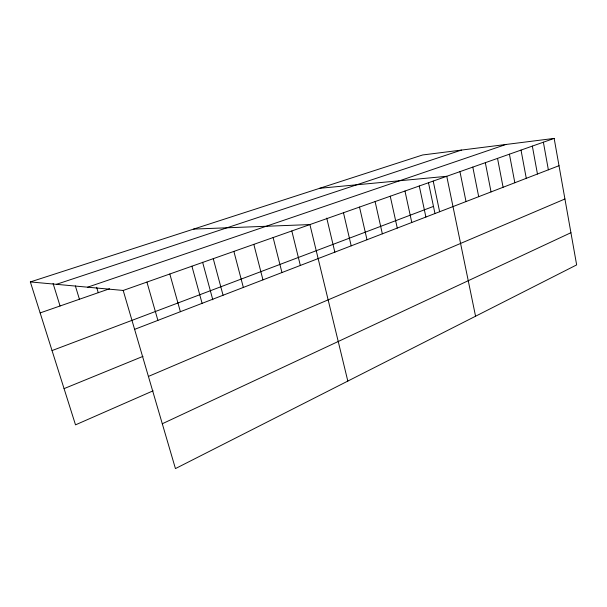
<?xml version="1.0" encoding="UTF-8"?>
<svg xmlns="http://www.w3.org/2000/svg" width="607" height="607" viewBox="0 0 607 607"><rect width="100%" height="100%" fill="white"/><g stroke="black" fill="none" stroke-linecap="round" stroke-linejoin="round"><path stroke-width="0.91" d="M162.289 423.754L570.921 232.709M153.101 390.817L75.511 424.854L30.35 281.929L422.647 154.967L554.153 138.404L576.65 264.902L175.446 468.596L123.198 290.45L30.35 281.929M148.411 376.431L564.927 198.99M64.069 388.624L143.002 356.355M134.61 329.358L559.009 165.711M52.043 350.573L433.474 206.403M123.198 290.45L554.153 138.404M40.145 312.916L109.594 288.75M87.628 287.187L505.927 144.474M56.436 284.319L461.472 150.073M319.669 188.291L446.76 176.296L475.562 316.232M193.618 229.089L309.911 224.575L347.819 381.082M53.082 283.484L60.063 305.981M75.359 285.912L79.426 299.243M96.634 287.27L98.258 292.695M146.924 282.08L157.903 320.382M169.816 274.007L180.385 311.71M191.911 266.207L202.093 303.341M202.617 262.254L212.807 299.797M213.254 258.681L223.065 295.252M233.877 251.404L243.346 287.43M253.825 244.363L262.96 279.873M273.127 237.557L281.952 272.551M291.815 230.963L300.336 265.456M326.756 218.11L334.859 252.224M343.471 212.738L351.195 245.85M359.519 207.07L367 239.757M375.103 201.577L382.349 233.832M390.248 196.236L397.274 228.08M404.968 191.038L411.781 222.481M419.278 185.985L425.894 217.04M428.451 182.563L434.991 213.611M433.208 181.076L439.627 211.744M459.954 171.637L466.017 201.577M472.807 167.1L478.695 196.683M485.327 162.684L491.048 191.918M497.528 158.381L503.089 187.275M509.425 154.186L514.835 182.753M521.018 150.088L526.284 178.337M532.339 146.097L537.461 174.027M543.379 142.205L548.364 169.816"/></g></svg>
